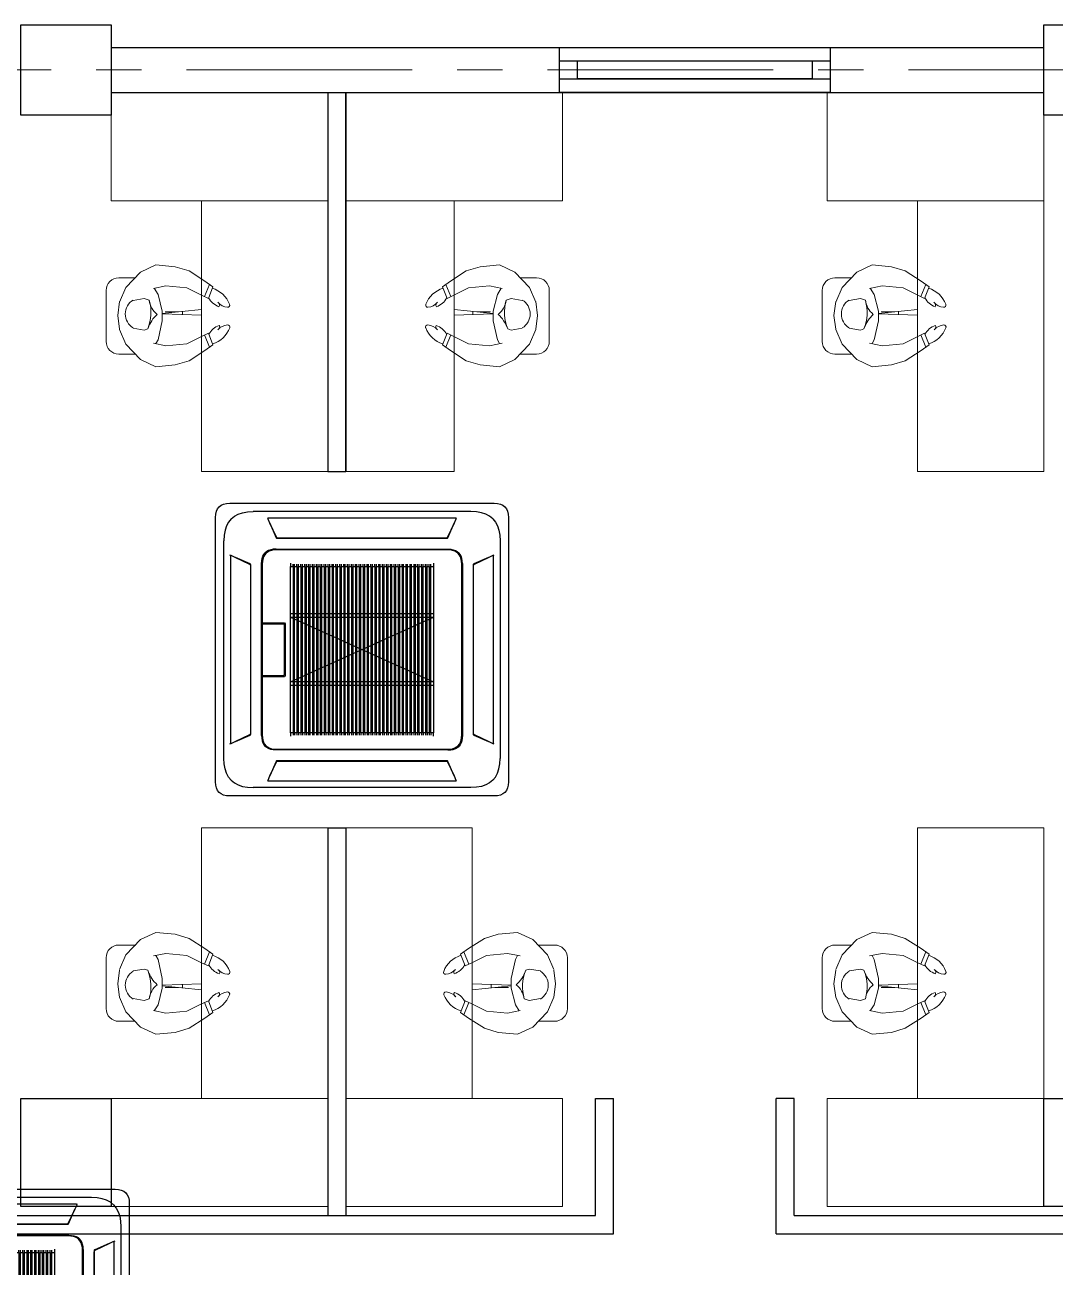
# Model space of a CAD drawing. Header units: millimetres. Extents: x 132885 to 171225, y -194956 to -179968.
# Drawn here: x 145014 to 150722, y -186854 to -179968 of the extents above; entities that cross this region are included whole.
import ezdxf

# ---------------------------------------------------------------- set-up
doc = ezdxf.new("R2010")
doc.units = ezdxf.units.MM
doc.header["$MEASUREMENT"] = 0
doc.linetypes.add('CENTER', pattern=[2, 1.25, -0.25, 0.25, -0.25])
doc.layers.get('0').update_dxf_attribs({"color": 255, "lineweight": 25})
for name, color, linetype, lineweight in [('CEN-1', 1, 'CENTER', 18), ('MAIN', 3, 'Continuous', 30), ('MAIN-4', 6, 'Continuous', 30), ('TEXT', 4, 'Continuous', 13)]:
    doc.layers.add(name, color=color, linetype=linetype, lineweight=lineweight)
doc.layers.add('Edges', color=7, linetype='Continuous')

# ---------------------------------------------------------------- blocks, each defined once
blk = doc.blocks.new('rr')
at = {"layer": 'TEXT', "color": 7}
for p, q in [((298235, -105548.2), (298149.9, -105587.7)), ((298235, -105548.2), (298341.6, -105557.9)), ((298029.1, -105617.9), (298123, -105617.9)), ((298149.9, -105587.7), (298068.3, -105672.4)), ((298341.6, -105557.9), (298418.6, -105581.4)), ((298418.6, -105581.4), (298506.5, -105637.9)), ((297958.6, -105688.4), (297958.6, -105970.4)), ((298068.3, -105672.4), (298033.7, -105754.1)), ((298289.8, -105664.6), (298220.6, -105678.7)), ((298246.6, -105697.8), (298234.7, -105675.9)), ((298406, -105675.6), (298289.8, -105664.6)), ((298487.7, -105716.4), (298406, -105675.6)), ((298532, -105656.1), (298504, -105723.9)), ((298506.5, -105637.9), (298550.5, -105669.3)), ((298550.5, -105669.3), (298525.4, -105733.7)), ((298033.7, -105756.4), (298023.5, -105832.5)), ((298108.2, -105761), (298170.1, -105750.9)), ((298170.1, -105750.9), (298189.2, -105757.2)), ((298270.2, -105803), (298246.6, -105697.8)), ((298486.5, -105944.6), (298486.5, -105715.8)), ((298525.4, -105733.7), (298487.7, -105716.4)), ((298270.2, -105856.3), (298270.2, -105803)), ((298033.7, -105908.6), (298023.5, -105832.5)), ((298246.6, -105948.9), (298270.2, -105856.3)), ((298270.2, -105841.1), (298486.5, -105833.1)), ((298270.2, -105843.2), (298486.5, -105865.6)), ((298358.6, -105852.9), (298285, -105852.9)), ((298381.6, -105837), (298381.6, -105854.8)), ((298068.3, -105987.9), (298033.7, -105906.3)), ((298108.2, -105915.2), (298170.1, -105925.3)), ((298170.1, -105925.3), (298197.6, -105916.1)), ((298224.9, -105982.5), (298246.6, -105948.9)), ((298487.7, -105944), (298406, -105984.8)), ((298525.4, -105926.7), (298487.7, -105944)), ((298532, -106004.3), (298504, -105936.5)), ((298550.5, -105991.1), (298525.4, -105926.7)), ((298150, -106072.7), (298068.3, -105987.9)), ((298289.8, -105995.8), (298220.6, -105981.7)), ((298406, -105984.8), (298289.8, -105995.8)), ((298418.6, -106079), (298506.5, -106022.5)), ((298506.5, -106022.5), (298550.5, -105991.1)), ((298029.1, -106040.8), (298117, -106040.8)), ((298235, -106112.1), (298150, -106072.7)), ((298235, -106112.1), (298341.6, -106102.5)), ((298341.6, -106102.5), (298418.6, -106079))]:
    blk.add_line(p, q, dxfattribs=at)
for centre, major_axis, start_param, end_param in [((298029.1, -105688.4), (49.8, 49.8), 0.785398, 2.356194), ((298505.1, -105816.7), (104.9, 104.9), -0.421869, 0.489767), ((297965.9, -105848.8), (170.6, 170.6), -1.068373, -0.39635), ((298619.9, -105679.3), (73.6, 73.6), 2.838638, 3.585677), ((298571.7, -105768), (11.6, 11.6), -1.392775, 0.371356), ((298637.4, -105702), (55.2, 55.2), 3.067512, 3.856448), ((298154.8, -105840.4), (63.7, -63.7), 2.898963, 4.955018), ((298370.9, -105697.4), (135.1, 135.1), 2.703582, 3.183333), ((298632.8, -105768.2), (8.31, 8.31), 3.856448, 5.861316), ((298314.8, -105930.8), (83.5, 83.5), 1.454362, 2.231901), ((298619, -105978.6), (73.6, -73.6), 2.697508, 3.444547), ((298504.2, -105841.1), (104.9, -104.9), 5.793418, 6.705054), ((298636.5, -105955.9), (55.2, -55.2), 2.426738, 3.215673), ((298570.7, -105889.9), (11.6, -11.6), 5.911829, 7.67596), ((298631.8, -105889.7), (8.31, -8.31), 0.421869, 2.426738), ((298029.1, -105970.4), (49.8, -49.8), 3.926991, 5.497787)]:
    blk.add_ellipse(centre, major_axis=major_axis, ratio=1, start_param=start_param, end_param=end_param, dxfattribs=at)
blk = doc.blocks.new('cassette acplan')
at = {"layer": 'Edges'}
for p, q in [((164.6, 1024.4), (173.2, 1035.5)), ((173.2, 1035.5), (184.3, 1044.1)), ((184.3, 1044.1), (197.9, 1050.3)), ((197.9, 1050.3), (213.8, 1053.9)), ((213.8, 1053.9), (232.3, 1055.2)), ((232.3, 1055.2), (1697.8, 1055.2)), ((1697.8, 1055.2), (1716.3, 1053.9)), ((1716.3, 1053.9), (1732.3, 1050.3)), ((1732.3, 1050.3), (1745.8, 1044.1)), ((1745.8, 1044.1), (1756.9, 1035.5)), ((1756.9, 1035.5), (1765.5, 1024.4)), ((153.6, 976.4), (154.8, 994.9)), ((153.6, -489.1), (153.6, 976.4)), ((154.8, 994.9), (158.5, 1010.9)), ((158.5, 1010.9), (164.6, 1024.4)), ((240.5, 968.2), (225.9, 950.4)), ((240.5, 968.2), (258.4, 982.8)), ((258.4, 982.8), (279.5, 994.2)), ((279.5, 994.2), (303.8, 1002.3)), ((303.8, 1002.3), (331.4, 1007.2)), ((331.4, 1007.2), (362.2, 1008.8)), ((1567.9, 1008.8), (362.2, 1008.8)), ((442, 975), (444.1, 970)), ((444.1, 970), (443.8, 969)), ((443.8, 968.9), (443.8, 969)), ((444.4, 966.8), (443.8, 968.9)), ((444.3, 970.5), (444.1, 970)), ((445.8, 971.4), (444.3, 970.5)), ((455.2, 944.3), (444.4, 966.8)), ((448.4, 971.7), (445.8, 971.4)), ((1481.7, 971.7), (448.4, 971.7)), ((1485.7, 966.8), (1475, 944.3)), ((1484.3, 971.4), (1481.7, 971.7)), ((1485.9, 970.5), (1484.3, 971.4)), ((1486.3, 968.9), (1485.7, 966.8)), ((1486, 970), (1485.9, 970.5)), ((1486, 970), (1488.2, 975)), ((1486.3, 969), (1486, 970)), ((1486.3, 969), (1486.3, 968.9)), ((1598.7, 1007.2), (1567.9, 1008.8)), ((1626.3, 1002.3), (1598.7, 1007.2)), ((1650.7, 994.2), (1626.3, 1002.3)), ((1671.8, 982.8), (1650.7, 994.2)), ((1689.6, 968.2), (1671.8, 982.8)), ((1689.6, 968.2), (1704.2, 950.4)), ((1765.5, 1024.4), (1771.7, 1010.9)), ((1771.7, 1010.9), (1775.3, 994.9)), ((1775.3, 994.9), (1776.6, 976.4)), ((1776.6, 976.4), (1776.6, -489.1)), ((206.4, 904.9), (201.6, 877.3)), ((214.5, 929.3), (206.4, 904.9)), ((225.9, 950.4), (214.5, 929.3)), ((455.2, 944.3), (489.7, 863.6)), ((492.2, 866.5), (455.2, 944.3)), ((1475, 944.3), (1438, 866.5)), ((1440.4, 863.6), (1475, 944.3)), ((1704.2, 950.4), (1715.6, 929.3)), ((1715.6, 929.3), (1723.7, 904.9)), ((1723.7, 904.9), (1728.6, 877.3)), ((201.6, 877.3), (199.9, 846.5)), ((199.9, -359.2), (199.9, 846.5)), ((489.7, 863.6), (490.3, 862.7)), ((490, 863), (490.3, 862.7)), ((490.3, 862.7), (491.9, 861.3)), ((491.9, 861.3), (493.6, 860.5)), ((493.6, 864.4), (492.2, 866.5)), ((492.8, 860.6), (493.6, 860.5)), ((495.5, 862.9), (493.6, 864.4)), ((493.6, 860.5), (495.7, 860.3)), ((497.9, 861.9), (495.5, 862.9)), ((495.7, 860.3), (1434.4, 860.3)), ((500.8, 861.6), (497.9, 861.9)), ((1429.4, 861.6), (500.8, 861.6)), ((1432.3, 861.9), (1429.4, 861.6)), ((1434.7, 862.9), (1432.3, 861.9)), ((1434.4, 860.3), (1436.5, 860.5)), ((1436.6, 864.4), (1434.7, 862.9)), ((1436.5, 860.5), (1438.3, 861.3)), ((1436.5, 860.5), (1437.3, 860.6)), ((1438, 866.5), (1436.6, 864.4)), ((1438.3, 861.3), (1439.9, 862.7)), ((1439.9, 862.7), (1440.4, 863.6)), ((1440.2, 863), (1439.9, 862.7)), ((1728.6, 877.3), (1730.2, 846.5)), ((1730.2, 846.5), (1730.2, -359.2)), ((238.7, 764.6), (233.7, 766.8)), ((237.3, 762.9), (237, 760.3)), ((237, 760.3), (237, -273)), ((238.2, 764.5), (237.3, 762.9)), ((238.7, 764.6), (238.2, 764.5)), ((239.7, 764.9), (238.7, 764.6)), ((239.7, 764.9), (239.9, 764.9)), ((239.9, 764.9), (242, 764.3)), ((242, 764.3), (264.5, 753.6)), ((411.8, 748.9), (415.8, 760.9)), ((415.8, 760.9), (421.4, 771.3)), ((425.1, 767.7), (419.6, 757.4)), ((421.4, 771.3), (428.6, 780.1)), ((432.3, 776.5), (425.1, 767.7)), ((437.4, 787.3), (428.6, 780.1)), ((441, 783.6), (432.3, 776.5)), ((447.8, 792.9), (437.4, 787.3)), ((451.3, 789.2), (441, 783.6)), ((459.8, 796.9), (447.8, 792.9)), ((463.3, 793.1), (451.3, 789.2)), ((473.4, 799.3), (459.8, 796.9)), ((476.8, 795.5), (463.3, 793.1)), ((488.6, 800.1), (473.4, 799.3)), ((491.9, 796.3), (476.8, 795.5)), ((488.6, 800.1), (1441.5, 800.1)), ((1438.3, 796.3), (491.9, 796.3)), ((1453.4, 795.5), (1438.3, 796.3)), ((1441.5, 800.1), (1456.7, 799.3)), ((1466.9, 793.1), (1453.4, 795.5)), ((1456.7, 799.3), (1470.3, 796.9)), ((1478.8, 789.2), (1466.9, 793.1)), ((1470.3, 796.9), (1482.3, 792.9)), ((1489.1, 783.6), (1478.8, 789.2)), ((1482.3, 792.9), (1492.7, 787.3)), ((1497.9, 776.5), (1489.1, 783.6)), ((1492.7, 787.3), (1501.5, 780.1)), ((1505, 767.7), (1497.9, 776.5)), ((1508.7, 771.3), (1501.5, 780.1)), ((1510.6, 757.4), (1505, 767.7)), ((1514.3, 760.9), (1508.7, 771.3)), ((1518.3, 748.9), (1514.3, 760.9)), ((1665.6, 753.6), (1688.1, 764.3)), ((1688.1, 764.3), (1690.3, 764.9)), ((1690.3, 764.9), (1690.4, 764.9)), ((1691.4, 764.6), (1690.4, 764.9)), ((1696.4, 766.8), (1691.4, 764.6)), ((1691.9, 764.5), (1691.4, 764.6)), ((1692.8, 762.9), (1691.9, 764.5)), ((1693.1, 760.3), (1692.8, 762.9)), ((1693.1, -273), (1693.1, 760.3)), ((345.1, 719), (264.5, 753.6)), ((264.5, 753.6), (342.2, 716.6)), ((342.2, 716.6), (344.4, 715.2)), ((344.4, 715.2), (345.9, 713.3)), ((346, 718.5), (345.1, 719)), ((345.8, 718.8), (346, 718.5)), ((345.9, 713.3), (346.8, 710.9)), ((347.5, 716.9), (346, 718.5)), ((346.8, 710.9), (347.1, 708)), ((347.1, 708), (347.1, -220.6)), ((348.2, 715.1), (347.5, 716.9)), ((348.2, 715.1), (348.1, 715.9)), ((348.5, 713), (348.2, 715.1)), ((348.5, -225.7), (348.5, 713)), ((408.6, 720.2), (409.4, 735.3)), ((408.6, -232.8), (408.6, 720.2)), ((409.4, 735.3), (411.8, 748.9)), ((413.2, 732), (412.4, 716.9)), ((412.4, 716.9), (412.4, 392.2)), ((415.6, 745.5), (413.2, 732)), ((419.6, 757.4), (415.6, 745.5)), ((568.2, 723), (568.2, 704.6)), ((568.2, 704.6), (583.2, 704.6)), ((568.2, 441.4), (568.2, 704.6)), ((583.2, 704.6), (583.2, 717.7)), ((583.2, 704.6), (583.2, 441.4)), ((592, 704.6), (592, 717.7)), ((592, 704.6), (604.8, 704.6)), ((592, 441.4), (592, 704.6)), ((604.8, 704.6), (604.8, 717.7)), ((604.8, 704.6), (604.8, 441.4)), ((613.6, 704.6), (613.6, 717.7)), ((613.6, 704.6), (626.4, 704.6)), ((613.6, 441.4), (613.6, 704.6)), ((626.4, 704.6), (626.4, 717.7)), ((626.4, 704.6), (626.4, 441.4)), ((635.2, 704.6), (635.2, 717.7)), ((635.2, 704.6), (648, 704.6)), ((635.2, 441.4), (635.2, 704.6)), ((648, 704.6), (648, 717.7)), ((648, 704.6), (648, 441.4)), ((656.7, 704.6), (656.7, 717.7)), ((656.7, 704.6), (669.5, 704.6)), ((656.7, 441.4), (656.7, 704.6)), ((669.5, 704.6), (669.5, 717.7)), ((669.5, 704.6), (669.5, 441.4)), ((678.3, 704.6), (678.3, 717.7)), ((678.3, 704.6), (691.1, 704.6)), ((678.3, 441.4), (678.3, 704.6)), ((691.1, 704.6), (691.1, 717.7)), ((691.1, 704.6), (691.1, 441.4)), ((699.9, 704.6), (699.9, 717.7)), ((699.9, 704.6), (712.7, 704.6)), ((699.9, 441.4), (699.9, 704.6)), ((712.7, 704.6), (712.7, 717.7)), ((712.7, 704.6), (712.7, 441.4)), ((721.4, 704.6), (721.4, 717.7)), ((721.4, 704.6), (734.2, 704.6)), ((721.4, 441.4), (721.4, 704.6)), ((734.2, 704.6), (734.2, 717.7)), ((734.2, 704.6), (734.2, 441.4)), ((743, 704.6), (743, 717.7)), ((743, 704.6), (755.8, 704.6)), ((743, 441.4), (743, 704.6)), ((755.8, 704.6), (755.8, 717.7)), ((755.8, 704.6), (755.8, 441.4)), ((764.6, 704.6), (764.6, 717.7)), ((764.6, 704.6), (777.4, 704.6)), ((764.6, 441.4), (764.6, 704.6)), ((777.4, 704.6), (777.4, 717.7)), ((777.4, 704.6), (777.4, 441.4)), ((786.1, 704.6), (786.1, 717.7)), ((786.1, 704.6), (798.9, 704.6)), ((786.1, 441.4), (786.1, 704.6)), ((798.9, 704.6), (798.9, 717.7)), ((798.9, 704.6), (798.9, 441.4)), ((807.7, 704.6), (807.7, 717.7)), ((807.7, 704.6), (820.5, 704.6)), ((807.7, 441.4), (807.7, 704.6)), ((820.5, 704.6), (820.5, 717.7)), ((820.5, 704.6), (820.5, 441.4)), ((829.3, 704.6), (829.3, 717.7)), ((829.3, 704.6), (842.1, 704.6)), ((829.3, 441.4), (829.3, 704.6)), ((842.1, 704.6), (842.1, 717.7)), ((842.1, 704.6), (842.1, 441.4)), ((850.8, 704.6), (850.8, 717.7)), ((850.8, 704.6), (863.6, 704.6)), ((850.8, 441.4), (850.8, 704.6)), ((863.6, 704.6), (863.6, 717.7)), ((863.6, 704.6), (863.6, 441.4)), ((872.4, 704.6), (872.4, 717.7)), ((872.4, 704.6), (885.2, 704.6)), ((872.4, 441.4), (872.4, 704.6)), ((885.2, 704.6), (885.2, 717.7)), ((885.2, 704.6), (885.2, 441.4)), ((894, 704.6), (894, 717.7)), ((894, 704.6), (906.8, 704.6)), ((894, 441.4), (894, 704.6)), ((906.8, 704.6), (906.8, 717.7)), ((906.8, 704.6), (906.8, 441.4)), ((915.5, 704.6), (915.5, 717.7)), ((915.5, 704.6), (928.3, 704.6)), ((915.5, 441.4), (915.5, 704.6)), ((928.3, 704.6), (928.3, 717.7)), ((928.3, 704.6), (928.3, 441.4)), ((937.1, 704.6), (937.1, 717.7)), ((937.1, 704.6), (949.9, 704.6)), ((937.1, 441.4), (937.1, 704.6)), ((949.9, 704.6), (949.9, 717.7)), ((949.9, 704.6), (949.9, 441.4)), ((958.7, 704.6), (958.7, 717.7)), ((958.7, 704.6), (971.5, 704.6)), ((958.7, 441.4), (958.7, 704.6)), ((971.5, 704.6), (971.5, 717.7)), ((971.5, 704.6), (971.5, 441.4)), ((980.2, 704.6), (980.2, 717.7)), ((980.2, 704.6), (993, 704.6)), ((980.2, 441.4), (980.2, 704.6)), ((993, 704.6), (993, 717.7)), ((993, 704.6), (993, 441.4)), ((1001.8, 704.6), (1001.8, 717.7)), ((1001.8, 704.6), (1014.6, 704.6)), ((1001.8, 441.4), (1001.8, 704.6)), ((1014.6, 704.6), (1014.6, 717.7)), ((1014.6, 704.6), (1014.6, 441.4)), ((1023.4, 704.6), (1023.4, 717.7)), ((1023.4, 704.6), (1036.2, 704.6)), ((1023.4, 441.4), (1023.4, 704.6)), ((1036.2, 704.6), (1036.2, 717.7)), ((1036.2, 704.6), (1036.2, 441.4)), ((1044.9, 704.6), (1044.9, 717.7)), ((1044.9, 704.6), (1057.7, 704.6)), ((1044.9, 441.4), (1044.9, 704.6)), ((1057.7, 704.6), (1057.7, 717.7)), ((1057.7, 704.6), (1057.7, 441.4)), ((1066.5, 704.6), (1066.5, 717.7)), ((1066.5, 704.6), (1079.3, 704.6)), ((1066.5, 441.4), (1066.5, 704.6)), ((1079.3, 704.6), (1079.3, 717.7)), ((1079.3, 704.6), (1079.3, 441.4)), ((1088.1, 704.6), (1088.1, 717.7)), ((1088.1, 704.6), (1100.9, 704.6)), ((1088.1, 441.4), (1088.1, 704.6)), ((1100.9, 704.6), (1100.9, 717.7)), ((1100.9, 704.6), (1100.9, 441.4)), ((1109.6, 704.6), (1109.6, 717.7)), ((1109.6, 704.6), (1122.4, 704.6)), ((1109.6, 441.4), (1109.6, 704.6)), ((1122.4, 704.6), (1122.4, 717.7)), ((1122.4, 704.6), (1122.4, 441.4)), ((1131.2, 704.6), (1131.2, 717.7)), ((1131.2, 704.6), (1144, 704.6)), ((1131.2, 441.4), (1131.2, 704.6)), ((1144, 704.6), (1144, 717.7)), ((1144, 704.6), (1144, 441.4)), ((1152.8, 704.6), (1152.8, 717.7)), ((1152.8, 704.6), (1165.6, 704.6)), ((1152.8, 441.4), (1152.8, 704.6)), ((1165.6, 704.6), (1165.6, 717.7)), ((1165.6, 704.6), (1165.6, 441.4)), ((1174.3, 704.6), (1174.3, 717.7)), ((1174.3, 704.6), (1187.1, 704.6)), ((1174.3, 441.4), (1174.3, 704.6)), ((1187.1, 704.6), (1187.1, 717.7)), ((1187.1, 704.6), (1187.1, 441.4)), ((1195.9, 704.6), (1195.9, 717.7)), ((1195.9, 704.6), (1208.7, 704.6)), ((1195.9, 441.4), (1195.9, 704.6)), ((1208.7, 717.7), (1208.7, 704.6)), ((1208.7, 704.6), (1208.7, 441.4)), ((1217.5, 704.6), (1217.5, 717.7)), ((1217.5, 704.6), (1230.3, 704.6)), ((1217.5, 441.4), (1217.5, 704.6)), ((1230.3, 717.7), (1230.3, 704.6)), ((1230.3, 704.6), (1230.3, 441.4)), ((1239.1, 704.6), (1239.1, 717.7)), ((1239.1, 704.6), (1251.8, 704.6)), ((1239.1, 441.4), (1239.1, 704.6)), ((1251.8, 717.7), (1251.8, 704.6)), ((1251.8, 704.6), (1251.8, 441.4)), ((1260.6, 704.6), (1260.6, 717.7)), ((1260.6, 704.6), (1273.4, 704.6)), ((1260.6, 441.4), (1260.6, 704.6)), ((1273.4, 704.6), (1273.4, 717.7)), ((1273.4, 704.6), (1273.4, 441.4)), ((1282.2, 704.6), (1282.2, 717.7)), ((1282.2, 704.6), (1295, 704.6)), ((1282.2, 441.4), (1282.2, 704.6)), ((1295, 704.6), (1295, 717.7)), ((1295, 704.6), (1295, 441.4)), ((1303.8, 704.6), (1303.8, 717.7)), ((1303.8, 704.6), (1316.5, 704.6)), ((1303.8, 441.4), (1303.8, 704.6)), ((1316.5, 704.6), (1316.5, 717.7)), ((1316.5, 704.6), (1316.5, 441.4)), ((1325.3, 704.6), (1325.3, 717.7)), ((1325.3, 704.6), (1338.1, 704.6)), ((1325.3, 441.4), (1325.3, 704.6)), ((1338.1, 704.6), (1338.1, 717.7)), ((1338.1, 704.6), (1338.1, 441.4)), ((1346.9, 704.6), (1346.9, 717.7)), ((1346.9, 704.6), (1362, 704.6)), ((1346.9, 441.4), (1346.9, 704.6)), ((1362, 723), (1362, 704.6)), ((1362, 704.6), (1362, 441.4)), ((1514.5, 745.5), (1510.6, 757.4)), ((1516.9, 732), (1514.5, 745.5)), ((1517.7, 716.9), (1516.9, 732)), ((1517.7, -229.5), (1517.7, 716.9)), ((1520.7, 735.3), (1518.3, 748.9)), ((1521.5, 720.2), (1520.7, 735.3)), ((1521.5, 720.2), (1521.5, -232.8)), ((1581.9, 715.1), (1581.7, 713)), ((1581.7, 713), (1581.7, -225.7)), ((1582.7, 716.9), (1581.9, 715.1)), ((1582, 715.9), (1581.9, 715.1)), ((1584.1, 718.5), (1582.7, 716.9)), ((1583, 708), (1583.3, 710.9)), ((1583, -220.6), (1583, 708)), ((1583.3, 710.9), (1584.3, 713.3)), ((1585, 719), (1584.1, 718.5)), ((1584.4, 718.8), (1584.1, 718.5)), ((1584.3, 713.3), (1585.8, 715.2)), ((1665.6, 753.6), (1585, 719)), ((1585.8, 715.2), (1587.9, 716.6)), ((1587.9, 716.6), (1665.6, 753.6)), ((583.2, 441.4), (568.2, 441.4)), ((568.2, 422.6), (568.2, 441.4)), ((568.2, 422.6), (583.2, 422.6)), ((568.2, 64.7), (568.2, 422.6)), ((568.2, 64.7), (1362, 422.6)), ((568.2, 422.6), (1362, 64.7)), ((583.2, 441.4), (583.2, 422.6)), ((583.2, 422.6), (583.2, 64.7)), ((604.8, 441.4), (592, 441.4)), ((592, 422.6), (592, 441.4)), ((592, 422.6), (604.8, 422.6)), ((592, 64.7), (592, 422.6)), ((604.8, 441.4), (604.8, 422.6)), ((604.8, 422.6), (604.8, 64.7)), ((626.4, 441.4), (613.6, 441.4)), ((613.6, 422.6), (613.6, 441.4)), ((613.6, 422.6), (626.4, 422.6)), ((613.6, 64.7), (613.6, 422.6)), ((626.4, 441.4), (626.4, 422.6)), ((626.4, 422.6), (626.4, 64.7)), ((648, 441.4), (635.2, 441.4)), ((635.2, 422.6), (635.2, 441.4)), ((635.2, 422.6), (648, 422.6)), ((635.2, 64.7), (635.2, 422.6)), ((648, 441.4), (648, 422.6)), ((648, 422.6), (648, 64.7)), ((669.5, 441.4), (656.7, 441.4)), ((656.7, 422.6), (656.7, 441.4)), ((656.7, 422.6), (669.5, 422.6)), ((656.7, 64.7), (656.7, 422.6)), ((669.5, 441.4), (669.5, 422.6)), ((669.5, 422.6), (669.5, 64.7)), ((691.1, 441.4), (678.3, 441.4)), ((678.3, 422.6), (678.3, 441.4)), ((678.3, 422.6), (691.1, 422.6)), ((678.3, 64.7), (678.3, 422.6)), ((691.1, 441.4), (691.1, 422.6)), ((691.1, 422.6), (691.1, 64.7)), ((712.7, 441.4), (699.9, 441.4)), ((699.9, 422.6), (699.9, 441.4)), ((699.9, 422.6), (712.7, 422.6)), ((699.9, 64.7), (699.9, 422.6)), ((712.7, 441.4), (712.7, 422.6)), ((712.7, 422.6), (712.7, 64.7)), ((734.2, 441.4), (721.4, 441.4)), ((721.4, 422.6), (721.4, 441.4)), ((721.4, 422.6), (734.2, 422.6)), ((721.4, 64.7), (721.4, 422.6)), ((734.2, 441.4), (734.2, 422.6)), ((734.2, 422.6), (734.2, 64.7)), ((755.8, 441.4), (743, 441.4)), ((743, 422.6), (743, 441.4)), ((743, 422.6), (755.8, 422.6)), ((743, 64.7), (743, 422.6)), ((755.8, 441.4), (755.8, 422.6)), ((755.8, 422.6), (755.8, 64.7)), ((777.4, 441.4), (764.6, 441.4)), ((764.6, 422.6), (764.6, 441.4)), ((764.6, 422.6), (777.4, 422.6)), ((764.6, 64.7), (764.6, 422.6)), ((777.4, 441.4), (777.4, 422.6)), ((777.4, 422.6), (777.4, 64.7)), ((798.9, 441.4), (786.1, 441.4)), ((786.1, 422.6), (786.1, 441.4)), ((786.1, 422.6), (798.9, 422.6)), ((786.1, 64.7), (786.1, 422.6)), ((798.9, 441.4), (798.9, 422.6)), ((798.9, 422.6), (798.9, 64.7)), ((820.5, 441.4), (807.7, 441.4)), ((807.7, 422.6), (807.7, 441.4)), ((807.7, 422.6), (820.5, 422.6)), ((807.7, 64.7), (807.7, 422.6)), ((820.5, 441.4), (820.5, 422.6)), ((820.5, 422.6), (820.5, 64.7)), ((842.1, 441.4), (829.3, 441.4)), ((829.3, 422.6), (829.3, 441.4)), ((829.3, 422.6), (842.1, 422.6)), ((829.3, 64.7), (829.3, 422.6)), ((842.1, 441.4), (842.1, 422.6)), ((842.1, 422.6), (842.1, 64.7)), ((863.6, 441.4), (850.8, 441.4)), ((850.8, 422.6), (850.8, 441.4)), ((850.8, 422.6), (863.6, 422.6)), ((850.8, 64.7), (850.8, 422.6)), ((863.6, 441.4), (863.6, 422.6)), ((863.6, 422.6), (863.6, 64.7)), ((885.2, 441.4), (872.4, 441.4)), ((872.4, 422.6), (872.4, 441.4)), ((872.4, 422.6), (885.2, 422.6)), ((872.4, 64.7), (872.4, 422.6)), ((885.2, 441.4), (885.2, 422.6)), ((885.2, 422.6), (885.2, 64.7)), ((906.8, 441.4), (894, 441.4)), ((894, 422.6), (894, 441.4)), ((894, 422.6), (906.8, 422.6)), ((894, 64.7), (894, 422.6)), ((906.8, 441.4), (906.8, 422.6)), ((906.8, 422.6), (906.8, 64.7)), ((928.3, 441.4), (915.5, 441.4)), ((915.5, 422.6), (915.5, 441.4)), ((915.5, 422.6), (928.3, 422.6)), ((915.5, 64.7), (915.5, 422.6)), ((928.3, 441.4), (928.3, 422.6)), ((928.3, 422.6), (928.3, 64.7)), ((949.9, 441.4), (937.1, 441.4)), ((937.1, 422.6), (937.1, 441.4)), ((937.1, 422.6), (949.9, 422.6)), ((937.1, 64.7), (937.1, 422.6)), ((949.9, 441.4), (949.9, 422.6)), ((949.9, 422.6), (949.9, 64.7)), ((971.5, 441.4), (958.7, 441.4)), ((958.7, 422.6), (958.7, 441.4)), ((958.7, 422.6), (971.5, 422.6)), ((958.7, 64.7), (958.7, 422.6)), ((971.5, 441.4), (971.5, 422.6)), ((971.5, 422.6), (971.5, 64.7)), ((993, 441.4), (980.2, 441.4)), ((980.2, 422.6), (980.2, 441.4)), ((980.2, 422.6), (993, 422.6)), ((980.2, 64.7), (980.2, 422.6)), ((993, 441.4), (993, 422.6)), ((993, 422.6), (993, 64.7)), ((1014.6, 441.4), (1001.8, 441.4)), ((1001.8, 422.6), (1001.8, 441.4)), ((1001.8, 422.6), (1014.6, 422.6)), ((1001.8, 64.7), (1001.8, 422.6)), ((1014.6, 441.4), (1014.6, 422.6)), ((1014.6, 422.6), (1014.6, 64.7)), ((1036.2, 441.4), (1023.4, 441.4)), ((1023.4, 422.6), (1023.4, 441.4)), ((1023.4, 422.6), (1036.2, 422.6)), ((1023.4, 64.7), (1023.4, 422.6)), ((1036.2, 441.4), (1036.2, 422.6)), ((1036.2, 422.6), (1036.2, 64.7)), ((1057.7, 441.4), (1044.9, 441.4)), ((1044.9, 422.6), (1044.9, 441.4)), ((1044.9, 422.6), (1057.7, 422.6)), ((1044.9, 64.7), (1044.9, 422.6)), ((1057.7, 441.4), (1057.7, 422.6)), ((1057.7, 422.6), (1057.7, 64.7)), ((1079.3, 441.4), (1066.5, 441.4)), ((1066.5, 422.6), (1066.5, 441.4)), ((1066.5, 422.6), (1079.3, 422.6)), ((1066.5, 64.7), (1066.5, 422.6)), ((1079.3, 441.4), (1079.3, 422.6)), ((1079.3, 422.6), (1079.3, 64.7)), ((1100.9, 441.4), (1088.1, 441.4)), ((1088.1, 422.6), (1088.1, 441.4)), ((1088.1, 422.6), (1100.9, 422.6)), ((1088.1, 64.7), (1088.1, 422.6)), ((1100.9, 441.4), (1100.9, 422.6)), ((1100.9, 422.6), (1100.9, 64.7)), ((1122.4, 441.4), (1109.6, 441.4)), ((1109.6, 422.6), (1109.6, 441.4)), ((1109.6, 422.6), (1122.4, 422.6)), ((1109.6, 64.7), (1109.6, 422.6)), ((1122.4, 441.4), (1122.4, 422.6)), ((1122.4, 422.6), (1122.4, 64.7)), ((1144, 441.4), (1131.2, 441.4)), ((1131.2, 422.6), (1131.2, 441.4)), ((1131.2, 422.6), (1144, 422.6)), ((1131.2, 64.7), (1131.2, 422.6)), ((1144, 441.4), (1144, 422.6)), ((1144, 422.6), (1144, 64.7)), ((1165.6, 441.4), (1152.8, 441.4)), ((1152.8, 422.6), (1152.8, 441.4)), ((1152.8, 422.6), (1165.6, 422.6)), ((1152.8, 64.7), (1152.8, 422.6)), ((1165.6, 441.4), (1165.6, 422.6)), ((1165.6, 422.6), (1165.6, 64.7)), ((1187.1, 441.4), (1174.3, 441.4)), ((1174.3, 422.6), (1174.3, 441.4)), ((1174.3, 422.6), (1187.1, 422.6)), ((1174.3, 64.7), (1174.3, 422.6)), ((1187.1, 441.4), (1187.1, 422.6)), ((1187.1, 422.6), (1187.1, 64.7)), ((1208.7, 441.4), (1195.9, 441.4)), ((1195.9, 422.6), (1195.9, 441.4)), ((1195.9, 422.6), (1208.7, 422.6)), ((1195.9, 64.7), (1195.9, 422.6)), ((1208.7, 441.4), (1208.7, 422.6)), ((1208.7, 422.6), (1208.7, 64.7)), ((1230.3, 441.4), (1217.5, 441.4)), ((1217.5, 422.6), (1217.5, 441.4)), ((1217.5, 422.6), (1230.3, 422.6)), ((1217.5, 64.7), (1217.5, 422.6)), ((1230.3, 441.4), (1230.3, 422.6)), ((1230.3, 422.6), (1230.3, 64.7)), ((1251.8, 441.4), (1239.1, 441.4)), ((1239.1, 422.6), (1239.1, 441.4)), ((1239.1, 422.6), (1251.8, 422.6)), ((1239.1, 64.7), (1239.1, 422.6)), ((1251.8, 441.4), (1251.8, 422.6)), ((1251.8, 422.6), (1251.8, 64.7)), ((1273.4, 441.4), (1260.6, 441.4)), ((1260.6, 422.6), (1260.6, 441.4)), ((1260.6, 422.6), (1273.4, 422.6)), ((1260.6, 64.7), (1260.6, 422.6)), ((1273.4, 441.4), (1273.4, 422.6)), ((1273.4, 422.6), (1273.4, 64.7)), ((1295, 441.4), (1282.2, 441.4)), ((1282.2, 422.6), (1282.2, 441.4)), ((1282.2, 422.6), (1295, 422.6)), ((1282.2, 64.7), (1282.2, 422.6)), ((1295, 441.4), (1295, 422.6)), ((1295, 422.6), (1295, 64.7)), ((1316.5, 441.4), (1303.8, 441.4)), ((1303.8, 422.6), (1303.8, 441.4)), ((1303.8, 422.6), (1316.5, 422.6)), ((1303.8, 64.7), (1303.8, 422.6)), ((1316.5, 441.4), (1316.5, 422.6)), ((1316.5, 422.6), (1316.5, 64.7)), ((1338.1, 441.4), (1325.3, 441.4)), ((1325.3, 422.6), (1325.3, 441.4)), ((1325.3, 422.6), (1338.1, 422.6)), ((1325.3, 64.7), (1325.3, 422.6)), ((1338.1, 441.4), (1338.1, 422.6)), ((1338.1, 422.6), (1338.1, 64.7)), ((1362, 441.4), (1346.9, 441.4)), ((1346.9, 422.6), (1346.9, 441.4)), ((1346.9, 422.6), (1362, 422.6)), ((1346.9, 64.7), (1346.9, 422.6)), ((1362, 441.4), (1362, 422.6)), ((1362, 422.6), (1362, 64.7)), ((412.4, 392.2), (412.4, 387.1)), ((412.4, 392.2), (535.1, 392.2)), ((412.4, 387.1), (412.4, 100.3)), ((412.4, 387.1), (529.9, 387.1)), ((535.1, 381.9), (529.9, 387.1)), ((535.1, 392.2), (540.3, 387.1)), ((535.1, 105.4), (535.1, 381.9)), ((540.3, 387.1), (540.3, 100.3)), ((412.4, 100.3), (412.4, 95.1)), ((412.4, 100.3), (529.9, 100.3)), ((412.4, 95.1), (412.4, -229.5)), ((412.4, 95.1), (535.1, 95.1)), ((529.9, 100.3), (535.1, 105.4)), ((540.3, 100.3), (535.1, 95.1)), ((568.2, 45.9), (568.2, 64.7)), ((583.2, 64.7), (568.2, 64.7)), ((568.2, 45.9), (583.2, 45.9)), ((568.2, -217.2), (568.2, 45.9)), ((583.2, 64.7), (583.2, 45.9)), ((583.2, 45.9), (583.2, -217.2)), ((604.8, 64.7), (592, 64.7)), ((592, 45.9), (592, 64.7)), ((592, 45.9), (604.8, 45.9)), ((592, -217.2), (592, 45.9)), ((604.8, 64.7), (604.8, 45.9)), ((604.8, 45.9), (604.8, -217.2)), ((626.4, 64.7), (613.6, 64.7)), ((613.6, 45.9), (613.6, 64.7)), ((613.6, 45.9), (626.4, 45.9)), ((613.6, -217.2), (613.6, 45.9)), ((626.4, 64.7), (626.4, 45.9)), ((626.4, 45.9), (626.4, -217.2)), ((648, 64.7), (635.2, 64.7)), ((635.2, 45.9), (635.2, 64.7)), ((635.2, 45.9), (648, 45.9)), ((635.2, -217.2), (635.2, 45.9)), ((648, 64.7), (648, 45.9)), ((648, 45.9), (648, -217.2)), ((669.5, 64.7), (656.7, 64.7)), ((656.7, 45.9), (656.7, 64.7)), ((656.7, 45.9), (669.5, 45.9)), ((656.7, -217.2), (656.7, 45.9)), ((669.5, 64.7), (669.5, 45.9)), ((669.5, 45.9), (669.5, -217.2)), ((691.1, 64.7), (678.3, 64.7)), ((678.3, 45.9), (678.3, 64.7)), ((678.3, 45.9), (691.1, 45.9)), ((678.3, -217.2), (678.3, 45.9)), ((691.1, 64.7), (691.1, 45.9)), ((691.1, 45.9), (691.1, -217.2)), ((712.7, 64.7), (699.9, 64.7)), ((699.9, 45.9), (699.9, 64.7)), ((699.9, 45.9), (712.7, 45.9)), ((699.9, -217.2), (699.9, 45.9)), ((712.7, 64.7), (712.7, 45.9)), ((712.7, 45.9), (712.7, -217.2)), ((734.2, 64.7), (721.4, 64.7)), ((721.4, 45.9), (721.4, 64.7)), ((721.4, 45.9), (734.2, 45.9)), ((721.4, -217.2), (721.4, 45.9)), ((734.2, 64.7), (734.2, 45.9)), ((734.2, 45.9), (734.2, -217.2)), ((755.8, 64.7), (743, 64.7)), ((743, 45.9), (743, 64.7)), ((743, 45.9), (755.8, 45.9)), ((743, -217.2), (743, 45.9)), ((755.8, 64.7), (755.8, 45.9)), ((755.8, 45.9), (755.8, -217.2)), ((777.4, 64.7), (764.6, 64.7)), ((764.6, 45.9), (764.6, 64.7)), ((764.6, 45.9), (777.4, 45.9)), ((764.6, -217.2), (764.6, 45.9)), ((777.4, 64.7), (777.4, 45.9)), ((777.4, 45.9), (777.4, -217.2)), ((798.9, 64.7), (786.1, 64.7)), ((786.1, 45.9), (786.1, 64.7)), ((786.1, 45.9), (798.9, 45.9)), ((786.1, -217.2), (786.1, 45.9)), ((798.9, 64.7), (798.9, 45.9)), ((798.9, 45.9), (798.9, -217.2)), ((820.5, 64.7), (807.7, 64.7)), ((807.7, 45.9), (807.7, 64.7)), ((807.7, 45.9), (820.5, 45.9)), ((807.7, -217.2), (807.7, 45.9)), ((820.5, 64.7), (820.5, 45.9)), ((820.5, 45.9), (820.5, -217.2)), ((842.1, 64.7), (829.3, 64.7)), ((829.3, 45.9), (829.3, 64.7)), ((829.3, 45.9), (842.1, 45.9)), ((829.3, -217.2), (829.3, 45.9)), ((842.1, 64.7), (842.1, 45.9)), ((842.1, 45.9), (842.1, -217.2)), ((863.6, 64.7), (850.8, 64.7)), ((850.8, 45.9), (850.8, 64.7)), ((850.8, 45.9), (863.6, 45.9)), ((850.8, -217.2), (850.8, 45.9)), ((863.6, 64.7), (863.6, 45.9)), ((863.6, 45.9), (863.6, -217.2)), ((885.2, 64.7), (872.4, 64.7)), ((872.4, 45.9), (872.4, 64.7)), ((872.4, 45.9), (885.2, 45.9)), ((872.4, -217.2), (872.4, 45.9)), ((885.2, 64.7), (885.2, 45.9)), ((885.2, 45.9), (885.2, -217.2)), ((906.8, 64.7), (894, 64.7)), ((894, 45.9), (894, 64.7)), ((894, 45.9), (906.8, 45.9)), ((894, -217.2), (894, 45.9)), ((906.8, 64.7), (906.8, 45.9)), ((906.8, 45.9), (906.8, -217.2)), ((928.3, 64.7), (915.5, 64.7)), ((915.5, 45.9), (915.5, 64.7)), ((915.5, 45.9), (928.3, 45.9)), ((915.5, -217.2), (915.5, 45.9)), ((928.3, 64.7), (928.3, 45.9)), ((928.3, 45.9), (928.3, -217.2)), ((949.9, 64.7), (937.1, 64.7)), ((937.1, 45.9), (937.1, 64.7)), ((937.1, 45.9), (949.9, 45.9)), ((937.1, -217.2), (937.1, 45.9)), ((949.9, 64.7), (949.9, 45.9)), ((949.9, 45.9), (949.9, -217.2)), ((971.5, 64.7), (958.7, 64.7)), ((958.7, 45.9), (958.7, 64.7)), ((958.7, 45.9), (971.5, 45.9)), ((958.7, -217.2), (958.7, 45.9)), ((971.5, 64.7), (971.5, 45.9)), ((971.5, 45.9), (971.5, -217.2)), ((993, 64.7), (980.2, 64.7)), ((980.2, 45.9), (980.2, 64.7)), ((980.2, 45.9), (993, 45.9)), ((980.2, -217.2), (980.2, 45.9)), ((993, 64.7), (993, 45.9)), ((993, 45.9), (993, -217.2)), ((1014.6, 64.7), (1001.8, 64.7)), ((1001.8, 45.9), (1001.8, 64.7)), ((1001.8, 45.9), (1014.6, 45.9)), ((1001.8, -217.2), (1001.8, 45.9)), ((1014.6, 64.7), (1014.6, 45.9)), ((1014.6, 45.9), (1014.6, -217.2)), ((1036.2, 64.7), (1023.4, 64.7)), ((1023.4, 45.9), (1023.4, 64.7)), ((1023.4, 45.9), (1036.2, 45.9)), ((1023.4, -217.2), (1023.4, 45.9)), ((1036.2, 64.7), (1036.2, 45.9)), ((1036.2, 45.9), (1036.2, -217.2)), ((1057.7, 64.7), (1044.9, 64.7)), ((1044.9, 45.9), (1044.9, 64.7)), ((1044.9, 45.9), (1057.7, 45.9)), ((1044.9, -217.2), (1044.9, 45.9)), ((1057.7, 64.7), (1057.7, 45.9)), ((1057.7, 45.9), (1057.7, -217.2)), ((1079.3, 64.7), (1066.5, 64.7)), ((1066.5, 45.9), (1066.5, 64.7)), ((1066.5, 45.9), (1079.3, 45.9)), ((1066.5, -217.2), (1066.5, 45.9)), ((1079.3, 64.7), (1079.3, 45.9)), ((1079.3, 45.9), (1079.3, -217.2)), ((1100.9, 64.7), (1088.1, 64.7)), ((1088.1, 45.9), (1088.1, 64.7)), ((1088.1, 45.9), (1100.9, 45.9)), ((1088.1, -217.2), (1088.1, 45.9)), ((1100.9, 64.7), (1100.9, 45.9)), ((1100.9, 45.9), (1100.9, -217.2)), ((1122.4, 64.7), (1109.6, 64.7)), ((1109.6, 45.9), (1109.6, 64.7)), ((1109.6, 45.9), (1122.4, 45.9)), ((1109.6, -217.2), (1109.6, 45.9)), ((1122.4, 64.7), (1122.4, 45.9)), ((1122.4, 45.9), (1122.4, -217.2)), ((1144, 64.7), (1131.2, 64.7)), ((1131.2, 45.9), (1131.2, 64.7)), ((1131.2, 45.9), (1144, 45.9)), ((1131.2, -217.2), (1131.2, 45.9)), ((1144, 64.7), (1144, 45.9)), ((1144, 45.9), (1144, -217.2)), ((1165.6, 64.7), (1152.8, 64.7)), ((1152.8, 45.9), (1152.8, 64.7)), ((1152.8, 45.9), (1165.6, 45.9)), ((1152.8, -217.2), (1152.8, 45.9)), ((1165.6, 64.7), (1165.6, 45.9)), ((1165.6, 45.9), (1165.6, -217.2)), ((1187.1, 64.7), (1174.3, 64.7)), ((1174.3, 45.9), (1174.3, 64.7)), ((1174.3, 45.9), (1187.1, 45.9)), ((1174.3, -217.2), (1174.3, 45.9)), ((1187.1, 64.7), (1187.1, 45.9)), ((1187.1, 45.9), (1187.1, -217.2)), ((1208.7, 64.7), (1195.9, 64.7)), ((1195.9, 45.9), (1195.9, 64.7)), ((1195.9, 45.9), (1208.7, 45.9)), ((1195.9, -217.2), (1195.9, 45.9)), ((1208.7, 64.7), (1208.7, 45.9)), ((1208.7, 45.9), (1208.7, -217.2)), ((1230.3, 64.7), (1217.5, 64.7)), ((1217.5, 45.9), (1217.5, 64.7)), ((1217.5, 45.9), (1230.3, 45.9)), ((1217.5, -217.2), (1217.5, 45.9)), ((1230.3, 64.7), (1230.3, 45.9)), ((1230.3, 45.9), (1230.3, -217.2)), ((1251.8, 64.7), (1239.1, 64.7)), ((1239.1, 45.9), (1239.1, 64.7)), ((1239.1, 45.9), (1251.8, 45.9)), ((1239.1, -217.2), (1239.1, 45.9)), ((1251.8, 64.7), (1251.8, 45.9)), ((1251.8, 45.9), (1251.8, -217.2)), ((1273.4, 64.7), (1260.6, 64.7)), ((1260.6, 45.9), (1260.6, 64.7)), ((1260.6, 45.9), (1273.4, 45.9)), ((1260.6, -217.2), (1260.6, 45.9)), ((1273.4, 64.7), (1273.4, 45.9)), ((1273.4, 45.9), (1273.4, -217.2)), ((1295, 64.7), (1282.2, 64.7)), ((1282.2, 45.9), (1282.2, 64.7)), ((1282.2, 45.9), (1295, 45.9)), ((1282.2, -217.2), (1282.2, 45.9)), ((1295, 64.7), (1295, 45.9)), ((1295, 45.9), (1295, -217.2)), ((1316.5, 64.7), (1303.8, 64.7)), ((1303.8, 45.9), (1303.8, 64.7)), ((1303.8, 45.9), (1316.5, 45.9)), ((1303.8, -217.2), (1303.8, 45.9)), ((1316.5, 64.7), (1316.5, 45.9)), ((1316.5, 45.9), (1316.5, -217.2)), ((1338.1, 64.7), (1325.3, 64.7)), ((1325.3, 45.9), (1325.3, 64.7)), ((1325.3, 45.9), (1338.1, 45.9)), ((1325.3, -217.2), (1325.3, 45.9)), ((1338.1, 64.7), (1338.1, 45.9)), ((1338.1, 45.9), (1338.1, -217.2)), ((1362, 64.7), (1346.9, 64.7)), ((1346.9, 45.9), (1346.9, 64.7)), ((1346.9, 45.9), (1362, 45.9)), ((1346.9, -217.2), (1346.9, 45.9)), ((1362, 64.7), (1362, 45.9)), ((1362, 45.9), (1362, -217.2)), ((237, -273), (237.3, -275.6)), ((264.5, -266.2), (242, -276.9)), ((342.2, -229.2), (264.5, -266.2)), ((264.5, -266.2), (345.1, -231.7)), ((344.4, -227.8), (342.2, -229.2)), ((345.9, -225.9), (344.4, -227.8)), ((345.1, -231.7), (346, -231.1)), ((345.8, -231.4), (346, -231.1)), ((346.8, -223.5), (345.9, -225.9)), ((346, -231.1), (347.5, -229.5)), ((347.1, -220.6), (346.8, -223.5)), ((347.5, -229.5), (348.2, -227.8)), ((348.1, -228.6), (348.2, -227.8)), ((348.2, -227.8), (348.5, -225.7)), ((408.6, -232.8), (409.4, -248)), ((409.4, -248), (411.8, -261.6)), ((411.8, -261.6), (415.8, -273.6)), ((412.4, -229.5), (413.2, -244.6)), ((413.2, -244.6), (415.6, -258.1)), ((415.6, -258.1), (419.6, -270.1)), ((415.8, -273.6), (421.4, -284)), ((419.6, -270.1), (425.1, -280.4)), ((583.2, -217.2), (568.2, -217.2)), ((568.2, -217.2), (568.2, -235.7)), ((583.2, -217.2), (583.2, -230.4)), ((604.8, -217.2), (592, -217.2)), ((592, -217.2), (592, -230.4)), ((604.8, -217.2), (604.8, -230.4)), ((626.4, -217.2), (613.6, -217.2)), ((613.6, -217.2), (613.6, -230.4)), ((626.4, -217.2), (626.4, -230.4)), ((648, -217.2), (635.2, -217.2)), ((635.2, -217.2), (635.2, -230.4)), ((648, -217.2), (648, -230.4)), ((669.5, -217.2), (656.7, -217.2)), ((656.7, -217.2), (656.7, -230.4)), ((669.5, -217.2), (669.5, -230.4)), ((691.1, -217.2), (678.3, -217.2)), ((678.3, -230.4), (678.3, -217.2)), ((691.1, -217.2), (691.1, -230.4)), ((712.7, -217.2), (699.9, -217.2)), ((699.9, -230.4), (699.9, -217.2)), ((712.7, -217.2), (712.7, -230.4)), ((734.2, -217.2), (721.4, -217.2)), ((721.4, -230.4), (721.4, -217.2)), ((734.2, -217.2), (734.2, -230.4)), ((755.8, -217.2), (743, -217.2)), ((743, -230.4), (743, -217.2)), ((755.8, -217.2), (755.8, -230.4)), ((777.4, -217.2), (764.6, -217.2)), ((764.6, -217.2), (764.6, -230.4)), ((777.4, -217.2), (777.4, -230.4)), ((798.9, -217.2), (786.1, -217.2)), ((786.1, -217.2), (786.1, -230.4)), ((798.9, -217.2), (798.9, -230.4)), ((820.5, -217.2), (807.7, -217.2)), ((807.7, -217.2), (807.7, -230.4)), ((820.5, -217.2), (820.5, -230.4)), ((842.1, -217.2), (829.3, -217.2)), ((829.3, -230.4), (829.3, -217.2)), ((842.1, -217.2), (842.1, -230.4)), ((863.6, -217.2), (850.8, -217.2)), ((850.8, -217.2), (850.8, -230.4)), ((863.6, -217.2), (863.6, -230.4)), ((885.2, -217.2), (872.4, -217.2)), ((872.4, -217.2), (872.4, -230.4)), ((885.2, -217.2), (885.2, -230.4)), ((906.8, -217.2), (894, -217.2)), ((894, -217.2), (894, -230.4)), ((906.8, -217.2), (906.8, -230.4)), ((928.3, -217.2), (915.5, -217.2)), ((915.5, -217.2), (915.5, -230.4)), ((928.3, -217.2), (928.3, -230.4)), ((949.9, -217.2), (937.1, -217.2)), ((937.1, -217.2), (937.1, -230.4)), ((949.9, -217.2), (949.9, -230.4)), ((971.5, -217.2), (958.7, -217.2)), ((958.7, -217.2), (958.7, -230.4)), ((971.5, -217.2), (971.5, -230.4)), ((993, -217.2), (980.2, -217.2)), ((980.2, -217.2), (980.2, -230.4)), ((993, -217.2), (993, -230.4)), ((1014.6, -217.2), (1001.8, -217.2)), ((1001.8, -217.2), (1001.8, -230.4)), ((1014.6, -217.2), (1014.6, -230.4)), ((1036.2, -217.2), (1023.4, -217.2)), ((1023.4, -217.2), (1023.4, -230.4)), ((1036.2, -217.2), (1036.2, -230.4)), ((1057.7, -217.2), (1044.9, -217.2)), ((1044.9, -217.2), (1044.9, -230.4)), ((1057.7, -217.2), (1057.7, -230.4)), ((1079.3, -217.2), (1066.5, -217.2)), ((1066.5, -217.2), (1066.5, -230.4)), ((1079.3, -217.2), (1079.3, -230.4)), ((1100.9, -217.2), (1088.1, -217.2)), ((1088.1, -217.2), (1088.1, -230.4)), ((1100.9, -217.2), (1100.9, -230.4)), ((1122.4, -217.2), (1109.6, -217.2)), ((1109.6, -217.2), (1109.6, -230.4)), ((1122.4, -217.2), (1122.4, -230.4)), ((1144, -217.2), (1131.2, -217.2)), ((1131.2, -217.2), (1131.2, -230.4)), ((1144, -217.2), (1144, -230.4)), ((1165.6, -217.2), (1152.8, -217.2)), ((1152.8, -217.2), (1152.8, -230.4)), ((1165.6, -217.2), (1165.6, -230.4)), ((1187.1, -217.2), (1174.3, -217.2)), ((1174.3, -217.2), (1174.3, -230.4)), ((1187.1, -217.2), (1187.1, -230.4)), ((1208.7, -217.2), (1195.9, -217.2)), ((1195.9, -217.2), (1195.9, -230.4)), ((1208.7, -217.2), (1208.7, -230.4)), ((1230.3, -217.2), (1217.5, -217.2)), ((1217.5, -217.2), (1217.5, -230.4)), ((1230.3, -217.2), (1230.3, -230.4)), ((1251.8, -217.2), (1239.1, -217.2)), ((1239.1, -217.2), (1239.1, -230.4)), ((1251.8, -217.2), (1251.8, -230.4)), ((1273.4, -217.2), (1260.6, -217.2)), ((1260.6, -217.2), (1260.6, -230.4)), ((1273.4, -217.2), (1273.4, -230.4)), ((1295, -217.2), (1282.2, -217.2)), ((1282.2, -217.2), (1282.2, -230.4)), ((1295, -217.2), (1295, -230.4)), ((1316.5, -217.2), (1303.8, -217.2)), ((1303.8, -217.2), (1303.8, -230.4)), ((1316.5, -217.2), (1316.5, -230.4)), ((1338.1, -217.2), (1325.3, -217.2)), ((1325.3, -217.2), (1325.3, -230.4)), ((1338.1, -217.2), (1338.1, -230.4)), ((1362, -217.2), (1346.9, -217.2)), ((1346.9, -217.2), (1346.9, -230.4)), ((1362, -235.7), (1362, -217.2)), ((1505, -280.4), (1510.6, -270.1)), ((1514.3, -273.6), (1508.7, -284)), ((1510.6, -270.1), (1514.5, -258.1)), ((1518.3, -261.6), (1514.3, -273.6)), ((1514.5, -258.1), (1516.9, -244.6)), ((1516.9, -244.6), (1517.7, -229.5)), ((1520.7, -248), (1518.3, -261.6)), ((1521.5, -232.8), (1520.7, -248)), ((1581.7, -225.7), (1581.9, -227.8)), ((1581.9, -227.8), (1582.7, -229.5)), ((1581.9, -227.8), (1582, -228.6)), ((1582.7, -229.5), (1584.1, -231.1)), ((1583.3, -223.5), (1583, -220.6)), ((1584.3, -225.9), (1583.3, -223.5)), ((1584.1, -231.1), (1585, -231.7)), ((1584.4, -231.4), (1584.1, -231.1)), ((1585.8, -227.8), (1584.3, -225.9)), ((1585, -231.7), (1665.7, -266.2)), ((1587.9, -229.2), (1585.8, -227.8)), ((1665.7, -266.2), (1587.9, -229.2)), ((1688.1, -276.9), (1665.7, -266.2)), ((1692.8, -275.6), (1693.1, -273)), ((233.7, -279.4), (238.7, -277.3)), ((237.3, -275.6), (238.2, -277.1)), ((238.2, -277.1), (238.7, -277.3)), ((238.7, -277.3), (239.7, -277.6)), ((239.9, -277.6), (239.7, -277.6)), ((242, -276.9), (239.9, -277.6)), ((421.4, -284), (428.6, -292.8)), ((425.1, -280.4), (432.3, -289.1)), ((437.4, -300), (428.6, -292.8)), ((432.3, -289.1), (441, -296.3)), ((447.8, -305.6), (437.4, -300)), ((441, -296.3), (451.3, -301.8)), ((459.8, -309.6), (447.8, -305.6)), ((451.3, -301.8), (463.3, -305.8)), ((473.4, -312), (459.8, -309.6)), ((463.3, -305.8), (476.8, -308.2)), ((488.6, -312.8), (473.4, -312)), ((476.8, -308.2), (491.9, -309)), ((1441.5, -312.8), (488.6, -312.8)), ((491.9, -309), (1438.3, -309)), ((1438.3, -309), (1453.4, -308.2)), ((1441.5, -312.8), (1456.7, -312)), ((1453.4, -308.2), (1466.9, -305.8)), ((1456.7, -312), (1470.3, -309.6)), ((1466.9, -305.8), (1478.8, -301.8)), ((1470.3, -309.6), (1482.3, -305.6)), ((1478.8, -301.8), (1489.1, -296.3)), ((1482.3, -305.6), (1492.7, -300)), ((1489.1, -296.3), (1497.9, -289.1)), ((1492.7, -300), (1501.5, -292.8)), ((1497.9, -289.1), (1505, -280.4)), ((1508.7, -284), (1501.5, -292.8)), ((1690.3, -277.6), (1688.1, -276.9)), ((1690.4, -277.6), (1690.3, -277.6)), ((1690.4, -277.6), (1691.4, -277.3)), ((1691.4, -277.3), (1691.9, -277.1)), ((1691.4, -277.3), (1696.4, -279.4)), ((1691.9, -277.1), (1692.8, -275.6)), ((201.6, -390), (199.9, -359.2)), ((206.4, -417.6), (201.6, -390)), ((489.7, -376.3), (455.2, -456.9)), ((455.2, -456.9), (492.2, -379.2)), ((490.3, -375.4), (489.7, -376.3)), ((490, -375.6), (490.3, -375.4)), ((491.9, -373.9), (490.3, -375.4)), ((493.6, -373.2), (491.9, -373.9)), ((492.2, -379.2), (493.6, -377)), ((493.6, -373.2), (492.8, -373.3)), ((495.7, -372.9), (493.6, -373.2)), ((493.6, -377), (495.5, -375.5)), ((495.5, -375.5), (497.9, -374.6)), ((1434.4, -372.9), (495.7, -372.9)), ((497.9, -374.6), (500.8, -374.3)), ((500.8, -374.3), (1429.4, -374.3)), ((1429.4, -374.3), (1432.3, -374.6)), ((1432.3, -374.6), (1434.7, -375.5)), ((1436.5, -373.2), (1434.4, -372.9)), ((1434.7, -375.5), (1436.6, -377)), ((1438.3, -373.9), (1436.5, -373.2)), ((1437.3, -373.3), (1436.5, -373.2)), ((1436.6, -377), (1438, -379.2)), ((1438, -379.2), (1475, -456.9)), ((1439.9, -375.4), (1438.3, -373.9)), ((1440.4, -376.3), (1439.9, -375.4)), ((1440.2, -375.6), (1439.9, -375.4)), ((1475, -456.9), (1440.4, -376.3)), ((1723.7, -417.6), (1728.6, -390)), ((1728.6, -390), (1730.2, -359.2)), ((214.5, -441.9), (206.4, -417.6)), ((225.9, -463), (214.5, -441.9)), ((240.5, -480.9), (225.9, -463)), ((240.5, -480.9), (258.4, -495.5)), ((443.8, -481.5), (444.4, -479.4)), ((443.8, -481.6), (443.8, -481.5)), ((443.8, -481.6), (444.1, -482.7)), ((444.4, -479.4), (455.2, -456.9)), ((1475, -456.9), (1485.7, -479.4)), ((1485.7, -479.4), (1486.3, -481.5)), ((1486, -482.7), (1486.3, -481.6)), ((1486.3, -481.5), (1486.3, -481.6)), ((1689.6, -480.9), (1671.8, -495.5)), ((1689.6, -480.9), (1704.2, -463)), ((1704.2, -463), (1715.6, -441.9)), ((1715.6, -441.9), (1723.7, -417.6)), ((154.8, -507.6), (153.6, -489.1)), ((158.5, -523.5), (154.8, -507.6)), ((164.6, -537.1), (158.5, -523.5)), ((173.2, -548.1), (164.6, -537.1)), ((184.3, -556.8), (173.2, -548.1)), ((258.4, -495.5), (279.5, -506.9)), ((279.5, -506.9), (303.8, -515)), ((303.8, -515), (331.4, -519.8)), ((331.4, -519.8), (362.2, -521.5)), ((1567.9, -521.5), (362.2, -521.5)), ((444.1, -482.7), (442, -487.7)), ((444.1, -482.7), (444.3, -483.2)), ((444.3, -483.2), (445.8, -484.1)), ((445.8, -484.1), (448.4, -484.4)), ((448.4, -484.4), (1481.7, -484.4)), ((1481.7, -484.4), (1484.3, -484.1)), ((1484.3, -484.1), (1485.9, -483.2)), ((1485.9, -483.2), (1486, -482.7)), ((1488.2, -487.7), (1486, -482.7)), ((1598.7, -519.8), (1567.9, -521.5)), ((1626.3, -515), (1598.7, -519.8)), ((1650.7, -506.9), (1626.3, -515)), ((1671.8, -495.5), (1650.7, -506.9)), ((1756.9, -548.1), (1745.8, -556.8)), ((1765.5, -537.1), (1756.9, -548.1)), ((1771.7, -523.5), (1765.5, -537.1)), ((1775.3, -507.6), (1771.7, -523.5)), ((1776.6, -489.1), (1775.3, -507.6)), ((197.9, -562.9), (184.3, -556.8)), ((213.8, -566.6), (197.9, -562.9)), ((232.3, -567.8), (213.8, -566.6)), ((1697.8, -567.8), (232.3, -567.8)), ((1716.3, -566.6), (1697.8, -567.8)), ((1732.3, -562.9), (1716.3, -566.6)), ((1745.8, -556.8), (1732.3, -562.9))]:
    blk.add_line(p, q, dxfattribs=at)

msp = doc.modelspace()

# ---------------------------------------------------------------- linework, layer by layer
at = {"layer": 'CEN-1', "ltscale": 1000}
msp.add_lwpolyline([(133909.6, -180218.1), (153909.6, -180218.1), (153909.6, -193218.1), (133909.6, -193218.1)], close=True, dxfattribs=at)
at = {"layer": 'MAIN', "color": 5, "ltscale": 100}
for p, q in [((147975.6, -180168.1), (149475.6, -180168.1)), ((147975.6, -180268.1), (149475.6, -180268.1))]:
    msp.add_line(p, q, dxfattribs=at)
at = {"layer": 'MAIN', "ltscale": 100}
for points in [[(144991.6, -179968.1), (145491.6, -179968.1), (145491.6, -180468.1), (144991.6, -180468.1)], [(150659.6, -179968.1), (151159.6, -179968.1), (151159.6, -180468.1), (150659.6, -180468.1)], [(144991.6, -185918.1), (145491.6, -185918.1), (145491.6, -186518.1), (144991.6, -186518.1)], [(150659.6, -185918.1), (151159.6, -185918.1), (151159.6, -186518.1), (150659.6, -186518.1)]]:
    msp.add_lwpolyline(points, close=True, dxfattribs=at)
at = {"layer": 'MAIN', "color": 5, "ltscale": 100}
for points in [[(147975.6, -180093.1), (149475.6, -180093.1), (149475.6, -180343.1), (147975.6, -180343.1)], [(148075.6, -180168.1), (149375.6, -180168.1), (149375.6, -180268.1), (148075.6, -180268.1)]]:
    msp.add_lwpolyline(points, close=True, dxfattribs=at)
at = {"layer": 'MAIN', "color": 0, "lineweight": 20}
for points in [[(145491.6, -180343.1), (146691.6, -180343.1), (146691.6, -180943.1), (145491.6, -180943.1)], [(147991.6, -180343.1), (146791.6, -180343.1), (146791.6, -180943.1), (147991.6, -180943.1)], [(149459.6, -180343.1), (150659.6, -180343.1), (150659.6, -180943.1), (149459.6, -180943.1)], [(146691.6, -180943.1), (146691.6, -182443.1), (145991.6, -182443.1), (145991.6, -180943.1)], [(146791.6, -180943.1), (146791.6, -182443.1), (147391.6, -182443.1), (147391.6, -180943.1)], [(150659.6, -180943.1), (150659.6, -182443.1), (149959.6, -182443.1), (149959.6, -180943.1)], [(146691.6, -185918.1), (146691.6, -184418.1), (145991.6, -184418.1), (145991.6, -185918.1)], [(146791.6, -185918.1), (146791.6, -184418.1), (147491.6, -184418.1), (147491.6, -185918.1)], [(150659.6, -185918.1), (150659.6, -184418.1), (149959.6, -184418.1), (149959.6, -185918.1)], [(145491.6, -186518.1), (146691.6, -186518.1), (146691.6, -185918.1), (145491.6, -185918.1)], [(147991.6, -186518.1), (146791.6, -186518.1), (146791.6, -185918.1), (147991.6, -185918.1)], [(149459.6, -186518.1), (150659.6, -186518.1), (150659.6, -185918.1), (149459.6, -185918.1)]]:
    msp.add_lwpolyline(points, close=True, dxfattribs=at)
at = {"layer": 'MAIN', "color": 6}
for points in [[(146691.6, -180343.1), (146691.6, -182443.1)], [(146791.6, -182443.1), (146791.6, -180343.1)]]:
    msp.add_lwpolyline(points, dxfattribs=at)
at = {"layer": 'MAIN-4', "ltscale": 1000}
for p, q in [((146691.6, -180343.1), (146691.6, -182443.1)), ((146791.6, -180343.1), (146791.6, -182443.1)), ((146691.6, -182443.1), (146791.6, -182443.1)), ((146691.6, -184418.1), (146691.6, -186568.1)), ((146691.6, -184418.1), (146791.6, -184418.1)), ((146791.6, -184418.1), (146791.6, -186568.1)), ((148175.6, -186568.1), (148175.6, -185918.1)), ((148175.6, -185918.1), (148275.6, -185918.1)), ((148275.6, -186668.1), (148275.6, -185918.1)), ((149175.6, -186668.1), (149175.6, -185918.1)), ((149275.6, -185918.1), (149175.6, -185918.1)), ((149275.6, -186568.1), (149275.6, -185918.1)), ((141125.6, -186568.1), (148175.6, -186568.1)), ((149275.6, -186568.1), (151159.6, -186568.1)), ((141025.6, -186668.1), (148275.6, -186668.1)), ((149175.6, -186668.1), (151159.6, -186668.1))]:
    msp.add_line(p, q, dxfattribs=at)
for points in [[(145491.6, -180093.1), (150659.6, -180093.1)], [(145491.6, -180343.1), (150659.6, -180343.1)], [(146691.6, -180343.1), (146691.6, -182443.1)], [(146791.6, -182443.1), (146791.6, -180343.1)]]:
    msp.add_lwpolyline(points, dxfattribs=at)

# ---------------------------------------------------------------- block references
for p in [(145916.5, -183674.3), (143815.4, -187476.6)]:
    msp.add_blockref('cassette acplan', p)
at = {"layer": 'MAIN', "linetype": 'ByBlock', "lineweight": 20, "xscale": -1, "rotation": 180}
for p in [(-152494.9, -287411), (-148526.9, -287411)]:
    msp.add_blockref('rr', p, dxfattribs=at)
at = {"layer": 'MAIN', "linetype": 'ByBlock', "lineweight": 20, "rotation": 180}
msp.add_blockref('rr', (445878.1, -287411), dxfattribs=at)
at = {"layer": 'MAIN', "linetype": 'ByBlock', "lineweight": 20}
for p in [(-152494.9, -79450.3), (-148526.9, -79450.3)]:
    msp.add_blockref('rr', p, dxfattribs=at)
at = {"layer": 'MAIN', "linetype": 'ByBlock', "lineweight": 20, "xscale": -1}
msp.add_blockref('rr', (445978.1, -79450.3), dxfattribs=at)

doc.saveas('drawing.dxf')
